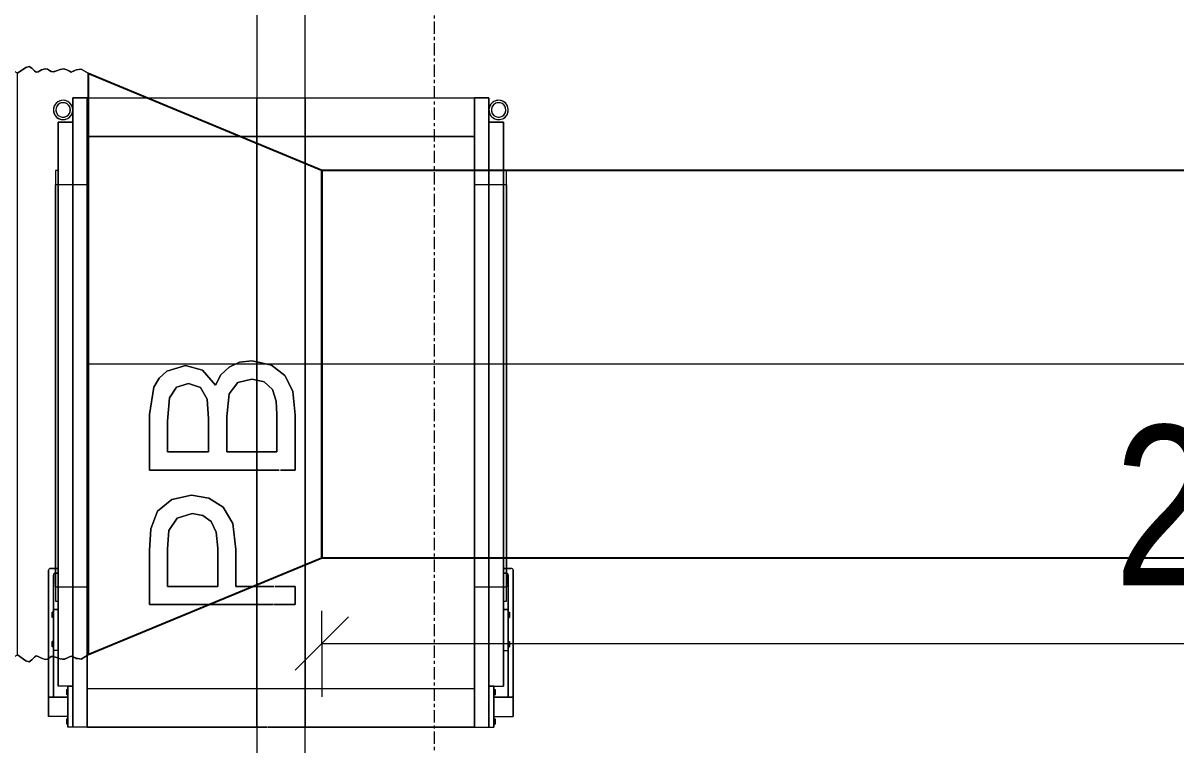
# Model space of a CAD drawing. Header units: millimetres. Extents: x -21807 to 17683, y 43568 to 60640.
# Drawn here: x 2776 to 3968, y 54723 to 55469 of the extents above; entities that cross this region are included whole.
import ezdxf

# ---------------------------------------------------------------- set-up
doc = ezdxf.new("R2010")
doc.units = ezdxf.units.MM
doc.linetypes.add('Grid Line', pattern=[22.225, 12.7, -3.175, 3.175, -3.175])
for name, color, linetype, lineweight in [('A-ANNO-DIMS', 7, 'Continuous', 9), ('A-ANNO-DIMS-110', 7, 'Continuous', 9), ('A-WALL', 7, 'Continuous', 9), ('M-EQPM', 7, 'Continuous', 5), ('M-HVAC-DUCT', 7, 'Continuous', 25), ('M-HVAC-DUCT-CNTR', 7, 'Continuous', 5), ('S-GRID', 7, 'Continuous', 9)]:
    doc.layers.add(name, color=color, linetype=linetype, lineweight=lineweight)
doc.layers.add('A-GLAZ', color=7, linetype='Continuous', lineweight=9, true_color=0x00007f)
doc.styles.add('Arial_2', font='arial.ttf', dxfattribs={"width": 0.8, "height": 165})
doc.dimstyles.new('AK_DIM_2_0_Arial_đỏ', dxfattribs={"dimscale": 304.8, "dimtxt": 168.342801, "dimasz": 0.180446, "dimexe": 0.180446, "dimexo": 0.180446, "dimgap": 0.036089, "dimtad": 1, "dimdec": 0, "dimzin": 0, "dimdsep": 46, "dimtxsty": 'Arial_2', "dimblk1": 'OBLIQUE', "dimblk2": 'OBLIQUE', "dimsah": 1, "dimcen": 0.09, "dimadec": 0, "dimazin": 0, "dimtfac": 1, "dimtdec": 4, "dimtix": 1, "dimtmove": 0, "dimatfit": 3, "dimfxl": 1, "dimtvp": 1, "dimtolj": 1, "dimtzin": 0, "dimarcsym": 2})

# ---------------------------------------------------------------- blocks, each defined once
blk = doc.blocks.new('Passbox - KT 500x500x400-1231699-MẶT BẰNG HỆ THỐNG GIÓ THẢI')
at = {"layer": 'A-GLAZ', "color": 254, "lineweight": 13, "true_color": 0xcccce5}
for p, q in [((-294.1, 240), (-314.1, 240)), ((-314.1, 220), (-314.1, 240)), ((-294.1, 240), (-294.1, 235)), ((-294.1, 240), (-163, 240)), ((-245.8, 235), (-294.1, 235)), ((-294.1, 235), (-294.1, 220)), ((-245.8, 230), (-282.6, 230)), ((-282.6, 220), (-282.6, 230)), ((-245.8, 235), (-203.4, 235)), ((-245.8, 230), (-245.8, 235)), ((-203.4, 230), (-245.8, 230)), ((-240.7, 236.3), (-242.1, 236.3)), ((-242.1, 236.3), (-240.7, 236.3)), ((-242.1, 235), (-242.1, 236.3)), ((-240.7, 235), (-242.1, 235)), ((-242.1, 235), (-240.7, 235)), ((-237.9, 236.3), (-240.7, 236.3)), ((-240.7, 236.3), (-237.9, 236.3)), ((-240.7, 235), (-240.7, 236.3)), ((-240.7, 235), (-240.7, 236.3)), ((-237.9, 235), (-240.7, 235)), ((-240.7, 235), (-237.9, 235)), ((-237.9, 236.3), (-236.5, 236.3)), ((-236.5, 236.3), (-237.9, 236.3)), ((-237.9, 236.3), (-237.9, 235)), ((-237.9, 235), (-237.9, 236.3)), ((-237.9, 235), (-236.5, 235)), ((-236.5, 235), (-237.9, 235)), ((-236.5, 235), (-236.5, 236.3)), ((-210.3, 236.3), (-211.8, 236.3)), ((-211.8, 236.3), (-210.3, 236.3)), ((-211.8, 235), (-211.8, 236.3)), ((-210.3, 235), (-211.8, 235)), ((-211.8, 235), (-210.3, 235)), ((-210.3, 236.3), (-207.5, 236.3)), ((-207.5, 236.3), (-210.3, 236.3)), ((-210.3, 236.3), (-210.3, 235)), ((-210.3, 235), (-210.3, 236.3)), ((-210.3, 235), (-207.5, 235)), ((-207.5, 235), (-210.3, 235)), ((-207.5, 236.3), (-206.1, 236.3)), ((-206.1, 236.3), (-207.5, 236.3)), ((-207.5, 235), (-207.5, 236.3)), ((-207.5, 235), (-207.5, 236.3)), ((-207.5, 235), (-206.1, 235)), ((-206.1, 235), (-207.5, 235)), ((-206.1, 235), (-206.1, 236.3)), ((-168, 235), (-203.4, 235)), ((-203.4, 235), (-203.4, 230)), ((-193, 230), (-203.4, 230)), ((-195, 230), (-135, 230)), ((-195, 230), (-193, 230)), ((-180.3, 233), (-193, 233)), ((-178.5, 233), (-180, 233)), ((-180, 233), (-178.5, 233)), ((-180, 232.2), (-180, 200)), ((-135, 233), (-177.7, 233)), ((-177.7, 233), (-135, 233)), ((-161, 238), (-161, 233)), ((-135, 233), (190, 233)), ((190, 233), (-135, 233)), ((190, 230), (-135, 230)), ((232.7, 233), (190, 233)), ((190, 233), (232.7, 233)), ((190, 230), (250, 230)), ((235, 233), (233.5, 233)), ((233.5, 233), (235, 233)), ((235, 230.8), (235, 233)), ((235, 200), (235, 230)), ((248, 233), (235.3, 233)), ((248, 230), (250, 230)), ((300, 230), (248, 230)), ((300, 230), (300, 215)), ((-314.1, 220), (-325, 220)), ((-325, 215), (-325, 220)), ((-282.6, 215), (-325, 215)), ((-325, 200), (-325, 215)), ((-320.7, 220), (-322.1, 220)), ((-322.1, 220), (-320.7, 220)), ((-320.7, 220), (-322.1, 220)), ((-322.1, 220), (-320.7, 220)), ((-317.9, 220), (-320.7, 220)), ((-320.7, 220), (-317.9, 220)), ((-317.9, 220), (-320.7, 220)), ((-320.7, 220), (-317.9, 220)), ((-317.9, 220), (-316.5, 220)), ((-316.5, 220), (-317.9, 220)), ((-317.9, 220), (-316.5, 220)), ((-316.5, 220), (-317.9, 220)), ((-294.1, 220), (-314.1, 220)), ((-282.6, 220), (-294.1, 220)), ((-290.3, 220), (-291.8, 220)), ((-291.8, 220), (-290.3, 220)), ((-290.3, 220), (-291.8, 220)), ((-291.8, 220), (-290.3, 220)), ((-290.3, 220), (-287.5, 220)), ((-287.5, 220), (-290.3, 220)), ((-290.3, 220), (-287.5, 220)), ((-287.5, 220), (-290.3, 220)), ((-287.5, 220), (-286.1, 220)), ((-286.1, 220), (-287.5, 220)), ((-287.5, 220), (-286.1, 220)), ((-286.1, 220), (-287.5, 220)), ((-282.6, 215), (-282.6, 220)), ((300, 215), (-282.6, 215)), ((325, 215), (300, 215)), ((325, 215), (325, 200)), ((-325, 200), (-325, 25)), ((-285, 200), (-285, 25)), ((-285, 200), (-285, 25)), ((285, 200), (285, 25)), ((285, 25), (285, 200)), ((325, 200), (325, 25)), ((-198.5, 25), (-198.5, 135.8)), ((-198.5, 135.8), (-142.7, 135.8)), ((-142.7, 135.8), (-120.2, 134.4)), ((-120.2, 134.4), (-101.9, 127.4)), ((-59.6, 25), (-59.6, 135.8)), ((-59.6, 135.8), (-2.1, 135.8)), ((-2.1, 135.8), (26, 131.4)), ((26, 131.4), (35.5, 125.8)), ((-101.9, 127.4), (-90, 112.8)), ((35.5, 125.8), (42.7, 117.8)), ((-140.8, 117), (-179.7, 117)), ((-179.7, 117), (-179.7, 65.2)), ((-121.9, 115.7), (-140.8, 117)), ((-109.2, 107.2), (-121.9, 115.7)), ((-90, 112.8), (-85.5, 92.3)), ((-9, 117), (-40.8, 117)), ((-40.8, 117), (-40.8, 74.6)), ((15.2, 115), (-9, 117)), ((26, 107.8), (15.2, 115)), ((29.8, 95.5), (26, 107.8)), ((42.7, 117.8), (48.7, 98.5)), ((-104.4, 91.6), (-109.2, 107.2)), ((25.8, 83.2), (29.8, 95.5)), ((48.7, 98.5), (43.6, 80.9)), ((-106.4, 80.5), (-104.4, 91.6)), ((-85.5, 92.3), (-88.6, 74.5)), ((-123.6, 66.9), (-112.6, 72.1)), ((-112.6, 72.1), (-106.4, 80.5)), ((-88.6, 74.5), (-97.7, 59.7)), ((-40.8, 74.6), (-6.4, 74.6)), ((-6.4, 74.6), (13.7, 76.3)), ((13.7, 76.3), (25.8, 83.2)), ((43.6, 80.9), (28.3, 67.6)), ((-179.7, 65.2), (-140.3, 65.2)), ((-140.3, 65.2), (-123.6, 66.9)), ((-97.7, 59.7), (-114.7, 49.7)), ((28.3, 67.6), (39, 62)), ((39, 62), (46.9, 53.5)), ((-114.7, 49.7), (-141.4, 46.4)), ((-4, 55.8), (-40.8, 55.8)), ((-40.8, 55.8), (-40.8, 25)), ((19.3, 53.3), (-4, 55.8)), ((30.9, 44.5), (19.3, 53.3)), ((46.9, 53.5), (51.8, 42.7)), ((-141.4, 46.4), (-179.7, 46.4)), ((-179.7, 46.4), (-179.7, 25)), ((34.5, 29.9), (30.9, 44.5)), ((51.8, 42.7), (53.4, 30.1)), ((-325, 13.7), (-325, 25)), ((-198.5, 25), (-198.5, 8)), ((-179.7, 7.1), (-179.7, 25)), ((-59.6, 25), (-59.6, 1.6)), ((-40.8, 4), (-40.8, 25)), ((33.4, 25), (31.5, 17.2)), ((33.4, 25), (34.5, 29.9)), ((48.9, 9.8), (52.3, 25)), ((53.4, 30.1), (52.3, 25)), ((325, 25), (325, -25)), ((-325, -25), (-325, 13.2)), ((31.5, 17.2), (23.6, 8.8)), ((-198.5, 7.2), (-198.5, -14.8)), ((-179.7, -14.8), (-179.7, 6.3)), ((-59.6, 0.5), (-59.6, -14.8)), ((-2.2, 4), (-40.8, 4)), ((11.8, 4.7), (-2.2, 4)), ((23.6, 8.8), (11.8, 4.7)), ((38.3, -4.2), (48.9, 9.8)), ((21.6, -12.2), (38, -4.6)), ((-198.5, -14.8), (-179.7, -14.8)), ((-59.6, -14.8), (-2.6, -14.8)), ((-2.6, -14.8), (21.6, -12.2)), ((-325, -25), (-325, -200)), ((-285, -25), (-285, -200)), ((-285, -25), (-285, -200)), ((285, -25), (285, -200)), ((285, -200), (285, -25)), ((325, -25), (325, -200)), ((-325, -200), (-325, -215)), ((-180, -200), (-180, -230)), ((235, -232.2), (235, -200)), ((325, -200), (325, -215)), ((-325, -215), (-282.6, -215)), ((-325, -215), (-325, -220)), ((-325, -220), (-314.1, -220)), ((-320.7, -220), (-322.1, -220)), ((-322.1, -220), (-320.7, -220)), ((-320.7, -220), (-322.1, -220)), ((-322.1, -220), (-320.7, -220)), ((-317.9, -220), (-320.7, -220)), ((-320.7, -220), (-317.9, -220)), ((-317.9, -220), (-320.7, -220)), ((-320.7, -220), (-317.9, -220)), ((-317.9, -220), (-316.5, -220)), ((-316.5, -220), (-317.9, -220)), ((-317.9, -220), (-316.5, -220)), ((-316.5, -220), (-317.9, -220)), ((-314.1, -220), (-294.1, -220)), ((-314.1, -220), (-314.1, -240)), ((-294.1, -220), (-294.1, -235)), ((-294.1, -220), (-282.6, -220)), ((-290.3, -220), (-291.8, -220)), ((-291.8, -220), (-290.3, -220)), ((-290.3, -220), (-291.8, -220)), ((-291.8, -220), (-290.3, -220)), ((-290.3, -220), (-287.5, -220)), ((-287.5, -220), (-290.3, -220)), ((-290.3, -220), (-287.5, -220)), ((-287.5, -220), (-290.3, -220)), ((-287.5, -220), (-286.1, -220)), ((-286.1, -220), (-287.5, -220)), ((-287.5, -220), (-286.1, -220)), ((-286.1, -220), (-287.5, -220)), ((-282.6, -220), (-282.6, -215)), ((-282.6, -215), (300, -215)), ((-282.6, -220), (-282.6, -230)), ((300, -215), (300, -230)), ((300, -215), (325, -215)), ((-294.1, -235), (-245.8, -235)), ((-294.1, -235), (-294.1, -240)), ((-282.6, -230), (-245.8, -230)), ((-245.8, -230), (-203.4, -230)), ((-245.8, -230), (-245.8, -235)), ((-203.4, -235), (-245.8, -235)), ((-240.7, -235), (-242.1, -235)), ((-242.1, -235), (-240.7, -235)), ((-242.1, -235), (-242.1, -236.3)), ((-240.7, -236.3), (-242.1, -236.3)), ((-242.1, -236.3), (-240.7, -236.3)), ((-237.9, -235), (-240.7, -235)), ((-240.7, -235), (-237.9, -235)), ((-240.7, -235), (-240.7, -236.3)), ((-240.7, -235), (-240.7, -236.3)), ((-237.9, -236.3), (-240.7, -236.3)), ((-240.7, -236.3), (-237.9, -236.3)), ((-237.9, -235), (-236.5, -235)), ((-236.5, -235), (-237.9, -235)), ((-237.9, -236.3), (-237.9, -235)), ((-237.9, -235), (-237.9, -236.3)), ((-237.9, -236.3), (-236.5, -236.3)), ((-236.5, -236.3), (-237.9, -236.3)), ((-236.5, -235), (-236.5, -236.3)), ((-210.3, -235), (-211.8, -235)), ((-211.8, -235), (-210.3, -235)), ((-211.8, -235), (-211.8, -236.3)), ((-210.3, -236.3), (-211.8, -236.3)), ((-211.8, -236.3), (-210.3, -236.3)), ((-210.3, -235), (-207.5, -235)), ((-207.5, -235), (-210.3, -235)), ((-210.3, -236.3), (-210.3, -235)), ((-210.3, -235), (-210.3, -236.3)), ((-210.3, -236.3), (-207.5, -236.3)), ((-207.5, -236.3), (-210.3, -236.3)), ((-207.5, -235), (-206.1, -235)), ((-206.1, -235), (-207.5, -235)), ((-207.5, -235), (-207.5, -236.3)), ((-207.5, -235), (-207.5, -236.3)), ((-207.5, -236.3), (-206.1, -236.3)), ((-206.1, -236.3), (-207.5, -236.3)), ((-206.1, -235), (-206.1, -236.3)), ((-203.4, -230), (-203.4, -235)), ((-203.4, -230), (-193, -230)), ((-203.4, -235), (-168, -235)), ((-193, -230), (-195, -230)), ((-135, -230), (-195, -230)), ((-193, -233), (-180.3, -233)), ((-180, -230.8), (-180, -233)), ((-180, -233), (-178.5, -233)), ((-178.5, -233), (-180, -233)), ((-177.7, -233), (-135, -233)), ((-135, -233), (-177.7, -233)), ((-161, -233), (-161, -238)), ((-135, -230), (190, -230)), ((190, -233), (-135, -233)), ((-135, -233), (190, -233)), ((250, -230), (190, -230)), ((190, -233), (232.7, -233)), ((232.7, -233), (190, -233)), ((233.5, -233), (235, -233)), ((235, -233), (233.5, -233)), ((235.3, -233), (248, -233)), ((250, -230), (248, -230)), ((248, -230), (300, -230)), ((-314.1, -240), (-294.1, -240)), ((-163, -240), (-294.1, -240))]:
    blk.add_line(p, q, dxfattribs=at)
at = {"layer": 'A-GLAZ', "color": 9, "lineweight": 13, "true_color": 0xaaaad4}
for p, q in [((-314.1, 240), (-294.1, 240)), ((-314.1, 220), (-314.1, 240)), ((-163, 240), (-294.1, 240)), ((-294.1, 220), (-294.1, 240)), ((-294.1, 235), (-245.8, 235)), ((-282.6, 230), (300, 230)), ((-282.6, 215), (-282.6, 230)), ((-245.8, 235), (-203.4, 235)), ((-245.8, 230), (-245.8, 235)), ((-240.7, 236.3), (-242.1, 236.3)), ((-242.1, 236.3), (-240.7, 236.3)), ((-242.1, 235), (-242.1, 236.3)), ((-237.9, 236.3), (-240.7, 236.3)), ((-240.7, 236.3), (-237.9, 236.3)), ((-240.7, 235), (-240.7, 236.3)), ((-240.7, 235), (-240.7, 236.3)), ((-237.9, 236.3), (-236.5, 236.3)), ((-236.5, 236.3), (-237.9, 236.3)), ((-237.9, 236.3), (-237.9, 235)), ((-237.9, 235), (-237.9, 236.3)), ((-236.5, 235), (-236.5, 236.3)), ((-210.3, 236.3), (-211.8, 236.3)), ((-211.8, 236.3), (-210.3, 236.3)), ((-211.8, 235), (-211.8, 236.3)), ((-210.3, 236.3), (-207.5, 236.3)), ((-207.5, 236.3), (-210.3, 236.3)), ((-210.3, 236.3), (-210.3, 235)), ((-210.3, 235), (-210.3, 236.3)), ((-207.5, 236.3), (-206.1, 236.3)), ((-206.1, 236.3), (-207.5, 236.3)), ((-207.5, 235), (-207.5, 236.3)), ((-207.5, 235), (-207.5, 236.3)), ((-206.1, 235), (-206.1, 236.3)), ((-203.4, 235), (-168, 235)), ((-203.4, 230), (-203.4, 235)), ((-195, 233), (-195, 230)), ((-193, 233), (-195, 233)), ((-135, 233), (-195, 233)), ((-161, 233), (-161, 238)), ((-135, 233), (190, 233)), ((250, 233), (190, 233)), ((250, 233), (248, 233)), ((250, 230), (250, 233)), ((300, 215), (300, 230)), ((-325, 220), (-282.6, 220)), ((-325, 215), (-325, 220)), ((-325, 215), (325, 215)), ((-325, 200), (-325, 215)), ((-320.7, 221.3), (-322.1, 221.3)), ((-322.1, 221.3), (-320.7, 221.3)), ((-320.7, 221.3), (-322.1, 221.3)), ((-322.1, 221.3), (-320.7, 221.3)), ((-322.1, 220), (-322.1, 221.3)), ((-322.1, 220), (-322.1, 221.3)), ((-317.9, 221.3), (-320.7, 221.3)), ((-320.7, 221.3), (-317.9, 221.3)), ((-317.9, 221.3), (-320.7, 221.3)), ((-320.7, 221.3), (-317.9, 221.3)), ((-320.7, 220), (-320.7, 221.3)), ((-320.7, 220), (-320.7, 221.3)), ((-320.7, 220), (-320.7, 221.3)), ((-320.7, 220), (-320.7, 221.3)), ((-317.9, 221.3), (-316.5, 221.3)), ((-316.5, 221.3), (-317.9, 221.3)), ((-317.9, 221.3), (-316.5, 221.3)), ((-316.5, 221.3), (-317.9, 221.3)), ((-317.9, 221.3), (-317.9, 220)), ((-317.9, 220), (-317.9, 221.3)), ((-317.9, 221.3), (-317.9, 220)), ((-317.9, 220), (-317.9, 221.3)), ((-316.5, 220), (-316.5, 221.3)), ((-316.5, 220), (-316.5, 221.3)), ((-290.3, 221.3), (-291.8, 221.3)), ((-291.8, 221.3), (-290.3, 221.3)), ((-290.3, 221.3), (-291.8, 221.3)), ((-291.8, 221.3), (-290.3, 221.3)), ((-291.8, 220), (-291.8, 221.3)), ((-291.8, 220), (-291.8, 221.3)), ((-290.3, 221.3), (-287.5, 221.3)), ((-287.5, 221.3), (-290.3, 221.3)), ((-290.3, 221.3), (-287.5, 221.3)), ((-287.5, 221.3), (-290.3, 221.3)), ((-290.3, 221.3), (-290.3, 220)), ((-290.3, 220), (-290.3, 221.3)), ((-290.3, 221.3), (-290.3, 220)), ((-290.3, 220), (-290.3, 221.3)), ((-287.5, 221.3), (-286.1, 221.3)), ((-286.1, 221.3), (-287.5, 221.3)), ((-287.5, 221.3), (-286.1, 221.3)), ((-286.1, 221.3), (-287.5, 221.3)), ((-287.5, 220), (-287.5, 221.3)), ((-287.5, 220), (-287.5, 221.3)), ((-287.5, 220), (-287.5, 221.3)), ((-287.5, 220), (-287.5, 221.3)), ((-286.1, 220), (-286.1, 221.3)), ((-286.1, 220), (-286.1, 221.3)), ((325, 200), (325, 215)), ((325, 200), (-325, 200)), ((-325, 25), (-325, 200)), ((-325, 200), (325, 200)), ((325, 200), (325, 25)), ((-142.7, 135.8), (-198.5, 135.8)), ((-198.5, 135.8), (-198.5, 25)), ((-120.2, 134.4), (-142.7, 135.8)), ((-101.9, 127.4), (-120.2, 134.4)), ((-2.1, 135.8), (-59.6, 135.8)), ((-59.6, 135.8), (-59.6, 25)), ((26, 131.4), (-2.1, 135.8)), ((35.5, 125.8), (26, 131.4)), ((-90, 112.8), (-101.9, 127.4)), ((42.7, 117.8), (35.5, 125.8)), ((-179.7, 65.2), (-179.7, 117)), ((-179.7, 117), (-140.8, 117)), ((-140.8, 117), (-121.9, 115.7)), ((-121.9, 115.7), (-109.2, 107.2)), ((-85.5, 92.3), (-90, 112.8)), ((-40.8, 74.6), (-40.8, 117)), ((-40.8, 117), (-9, 117)), ((-9, 117), (15.2, 115)), ((15.2, 115), (26, 107.8)), ((26, 107.8), (29.8, 95.5)), ((48.7, 98.5), (42.7, 117.8)), ((-109.2, 107.2), (-104.4, 91.6)), ((29.8, 95.5), (25.8, 83.2)), ((43.6, 80.9), (48.7, 98.5)), ((-104.4, 91.6), (-106.4, 80.5)), ((-88.6, 74.5), (-85.5, 92.3)), ((-112.6, 72.1), (-123.6, 66.9)), ((-106.4, 80.5), (-112.6, 72.1)), ((-97.7, 59.7), (-88.6, 74.5)), ((-6.4, 74.6), (-40.8, 74.6)), ((13.7, 76.3), (-6.4, 74.6)), ((25.8, 83.2), (13.7, 76.3)), ((28.3, 67.6), (43.6, 80.9)), ((-140.3, 65.2), (-179.7, 65.2)), ((-123.6, 66.9), (-140.3, 65.2)), ((-114.7, 49.7), (-97.7, 59.7)), ((39, 62), (28.3, 67.6)), ((46.9, 53.5), (39, 62)), ((-141.4, 46.4), (-114.7, 49.7)), ((-40.8, 25), (-40.8, 55.8)), ((-40.8, 55.8), (-4, 55.8)), ((-4, 55.8), (19.3, 53.3)), ((19.3, 53.3), (30.9, 44.5)), ((51.8, 42.7), (46.9, 53.5)), ((-179.7, 25), (-179.7, 46.4)), ((-179.7, 46.4), (-141.4, 46.4)), ((30.9, 44.5), (34.5, 29.9)), ((53.4, 30.1), (51.8, 42.7)), ((34.5, 29.9), (33.4, 25)), ((52.3, 25), (53.4, 30.1)), ((-325, -200), (-325, -25)), ((325, -25), (325, -200)), ((-325, -200), (325, -200)), ((-325, -200), (-325, -215)), ((325, -200), (-325, -200)), ((325, -215), (325, -200)), ((-325, -215), (-325, -220)), ((325, -215), (-325, -215)), ((-282.6, -220), (-325, -220)), ((-322.1, -220), (-322.1, -221.3)), ((-322.1, -220), (-322.1, -221.3)), ((-320.7, -221.3), (-322.1, -221.3)), ((-322.1, -221.3), (-320.7, -221.3)), ((-320.7, -221.3), (-322.1, -221.3)), ((-322.1, -221.3), (-320.7, -221.3)), ((-320.7, -220), (-320.7, -221.3)), ((-320.7, -220), (-320.7, -221.3)), ((-320.7, -220), (-320.7, -221.3)), ((-320.7, -220), (-320.7, -221.3)), ((-317.9, -221.3), (-320.7, -221.3)), ((-320.7, -221.3), (-317.9, -221.3)), ((-317.9, -221.3), (-320.7, -221.3)), ((-320.7, -221.3), (-317.9, -221.3)), ((-317.9, -221.3), (-317.9, -220)), ((-317.9, -220), (-317.9, -221.3)), ((-317.9, -221.3), (-317.9, -220)), ((-317.9, -220), (-317.9, -221.3)), ((-317.9, -221.3), (-316.5, -221.3)), ((-316.5, -221.3), (-317.9, -221.3)), ((-317.9, -221.3), (-316.5, -221.3)), ((-316.5, -221.3), (-317.9, -221.3)), ((-316.5, -220), (-316.5, -221.3)), ((-316.5, -220), (-316.5, -221.3)), ((-314.1, -220), (-314.1, -240)), ((-294.1, -240), (-294.1, -220)), ((-291.8, -220), (-291.8, -221.3)), ((-291.8, -220), (-291.8, -221.3)), ((-290.3, -221.3), (-291.8, -221.3)), ((-291.8, -221.3), (-290.3, -221.3)), ((-290.3, -221.3), (-291.8, -221.3)), ((-291.8, -221.3), (-290.3, -221.3)), ((-290.3, -221.3), (-290.3, -220)), ((-290.3, -220), (-290.3, -221.3)), ((-290.3, -221.3), (-290.3, -220)), ((-290.3, -220), (-290.3, -221.3)), ((-290.3, -221.3), (-287.5, -221.3)), ((-287.5, -221.3), (-290.3, -221.3)), ((-290.3, -221.3), (-287.5, -221.3)), ((-287.5, -221.3), (-290.3, -221.3)), ((-287.5, -220), (-287.5, -221.3)), ((-287.5, -220), (-287.5, -221.3)), ((-287.5, -220), (-287.5, -221.3)), ((-287.5, -220), (-287.5, -221.3)), ((-287.5, -221.3), (-286.1, -221.3)), ((-286.1, -221.3), (-287.5, -221.3)), ((-287.5, -221.3), (-286.1, -221.3)), ((-286.1, -221.3), (-287.5, -221.3)), ((-286.1, -220), (-286.1, -221.3)), ((-286.1, -220), (-286.1, -221.3)), ((-282.6, -215), (-282.6, -230)), ((300, -230), (300, -215)), ((-245.8, -235), (-294.1, -235)), ((300, -230), (-282.6, -230)), ((-245.8, -230), (-245.8, -235)), ((-203.4, -235), (-245.8, -235)), ((-242.1, -235), (-242.1, -236.3)), ((-240.7, -236.3), (-242.1, -236.3)), ((-242.1, -236.3), (-240.7, -236.3)), ((-240.7, -235), (-240.7, -236.3)), ((-240.7, -235), (-240.7, -236.3)), ((-237.9, -236.3), (-240.7, -236.3)), ((-240.7, -236.3), (-237.9, -236.3)), ((-237.9, -236.3), (-237.9, -235)), ((-237.9, -235), (-237.9, -236.3)), ((-237.9, -236.3), (-236.5, -236.3)), ((-236.5, -236.3), (-237.9, -236.3)), ((-236.5, -235), (-236.5, -236.3)), ((-211.8, -235), (-211.8, -236.3)), ((-210.3, -236.3), (-211.8, -236.3)), ((-211.8, -236.3), (-210.3, -236.3)), ((-210.3, -236.3), (-210.3, -235)), ((-210.3, -235), (-210.3, -236.3)), ((-210.3, -236.3), (-207.5, -236.3)), ((-207.5, -236.3), (-210.3, -236.3)), ((-207.5, -235), (-207.5, -236.3)), ((-207.5, -235), (-207.5, -236.3)), ((-207.5, -236.3), (-206.1, -236.3)), ((-206.1, -236.3), (-207.5, -236.3)), ((-206.1, -235), (-206.1, -236.3)), ((-203.4, -235), (-203.4, -230)), ((-168, -235), (-203.4, -235)), ((-195, -230), (-195, -233)), ((-195, -233), (-135, -233)), ((-195, -233), (-193, -233)), ((-161, -238), (-161, -233)), ((190, -233), (-135, -233)), ((190, -233), (250, -233)), ((248, -233), (250, -233)), ((250, -233), (250, -230)), ((-294.1, -240), (-314.1, -240)), ((-294.1, -240), (-163, -240))]:
    blk.add_line(p, q, dxfattribs=at)
at = {"layer": 'A-GLAZ', "color": 254, "lineweight": 13, "true_color": 0xe0e0ef}
for p, q in [((-294.1, 235), (-294.1, 240)), ((-294.1, 240), (-294.1, 235)), ((-203.4, 235), (-245.8, 235)), ((-203.4, 235), (-245.8, 235)), ((-245.8, 230), (-203.4, 230)), ((-203.4, 230), (-245.8, 230)), ((-240.7, 235), (-242.1, 235)), ((-242.1, 235), (-240.7, 235)), ((-237.9, 235), (-240.7, 235)), ((-240.7, 235), (-237.9, 235)), ((-237.9, 235), (-236.5, 235)), ((-236.5, 235), (-237.9, 235)), ((-210.3, 235), (-211.8, 235)), ((-211.8, 235), (-210.3, 235)), ((-210.3, 235), (-207.5, 235)), ((-207.5, 235), (-210.3, 235)), ((-207.5, 235), (-206.1, 235)), ((-206.1, 235), (-207.5, 235)), ((-193, 230), (-180.3, 230)), ((-180, 230), (-193, 230)), ((-178.6, 233), (-180.3, 233)), ((-178.5, 233), (-180, 233)), ((-180, 233), (-178.5, 233)), ((-178.5, 230), (-180, 230)), ((-180, 230), (-178.5, 230)), ((-165.5, 233), (-177.7, 233)), ((-177.7, 233), (-165.5, 233)), ((-135, 230), (-177.7, 230)), ((-177.7, 230), (-135, 230)), ((-166, 232.8), (-166, 230)), ((-135, 233), (-161.2, 233)), ((-161.2, 233), (-135, 233)), ((-161, 230.8), (-161, 233)), ((190, 233), (-135, 233)), ((-135, 233), (190, 233)), ((-135, 230), (190, 230)), ((190, 230), (-135, 230)), ((232.7, 233), (190, 233)), ((190, 233), (232.7, 233)), ((232.7, 230), (190, 230)), ((190, 230), (232.7, 230)), ((235, 233), (233.5, 233)), ((233.5, 233), (235, 233)), ((235, 230), (233.5, 230)), ((233.5, 230), (235, 230)), ((235.3, 233), (233.6, 233)), ((248, 230), (235, 230)), ((235.3, 230), (248, 230)), ((-325, 215), (-282.6, 215)), ((-180, 215), (-325, 215)), ((-314.1, 220), (-294.1, 220)), ((-294.1, 220), (-314.1, 220)), ((-282.6, 220), (-282.6, 215)), ((-282.6, 215), (-282.6, 220)), ((-282.6, 215), (-180, 215)), ((-135, 215), (-180, 215)), ((-180, 215), (-135, 215)), ((-135, 215), (190, 215)), ((190, 215), (-135, 215)), ((235, 215), (190, 215)), ((190, 215), (235, 215)), ((235, 215), (300, 215)), ((300, 215), (235, 215)), ((-325, 200), (-285, 200)), ((-325, 200), (-285, 200)), ((285, 200), (-285, 200)), ((-180, 200), (-285, 200)), ((-180, 200), (-135, 200)), ((-135, 200), (-180, 200)), ((190, 200), (-135, 200)), ((-135, 200), (190, 200)), ((190, 200), (235, 200)), ((235, 200), (190, 200)), ((285, 200), (235, 200)), ((285, 200), (325, 200)), ((285, 200), (325, 200)), ((26, 131.4), (26, 131.4)), ((-325, 25), (-325, 13.7)), ((-285, 25), (-285, 11.9)), ((-285, 25), (-285, 11.9)), ((-198.5, 8), (-198.5, 25)), ((-179.7, 25), (-179.7, 7.1)), ((-59.6, 1.6), (-59.6, 25)), ((-40.8, 25), (-40.8, 4)), ((31.5, 17.2), (33.4, 25)), ((52.3, 25), (48.9, 9.8)), ((285, 25), (285, -25)), ((285, -25), (285, 25)), ((325, 25), (325, -25)), ((-325, 13.2), (-325, -25)), ((23.6, 8.8), (31.5, 17.2)), ((-285, 11.3), (-285, -25)), ((-285, 11.3), (-285, -25)), ((-198.5, -14.8), (-198.5, 7.2)), ((-179.7, 6.3), (-179.7, -14.8)), ((-59.6, -14.8), (-59.6, 0.5)), ((-40.8, 4), (-2.2, 4)), ((-2.2, 4), (11.8, 4.7)), ((11.8, 4.7), (23.6, 8.8)), ((48.9, 9.8), (38.3, -4.2)), ((38, -4.6), (21.6, -12.2)), ((-179.7, -14.8), (-198.5, -14.8)), ((-2.6, -14.8), (-59.6, -14.8)), ((21.6, -12.2), (-2.6, -14.8)), ((-285, -200), (-325, -200)), ((-325, -200), (-285, -200)), ((-285, -200), (285, -200)), ((-180, -200), (-285, -200)), ((-135, -200), (-180, -200)), ((-180, -200), (-135, -200)), ((-135, -200), (190, -200)), ((190, -200), (-135, -200)), ((235, -200), (190, -200)), ((190, -200), (235, -200)), ((285, -200), (235, -200)), ((325, -200), (285, -200)), ((285, -200), (325, -200)), ((-282.6, -215), (-325, -215)), ((-325, -215), (-180, -215)), ((-294.1, -220), (-314.1, -220)), ((-314.1, -220), (-294.1, -220)), ((-282.6, -215), (-282.6, -220)), ((-180, -215), (-282.6, -215)), ((-282.6, -215), (-282.6, -220)), ((-180, -215), (-135, -215)), ((-135, -215), (-180, -215)), ((190, -215), (-135, -215)), ((-135, -215), (190, -215)), ((190, -215), (235, -215)), ((235, -215), (190, -215)), ((300, -215), (235, -215)), ((235, -215), (300, -215)), ((-294.1, -240), (-294.1, -235)), ((-294.1, -235), (-294.1, -240)), ((-203.4, -230), (-245.8, -230)), ((-245.8, -230), (-203.4, -230)), ((-245.8, -235), (-203.4, -235)), ((-245.8, -235), (-203.4, -235)), ((-240.7, -235), (-242.1, -235)), ((-242.1, -235), (-240.7, -235)), ((-237.9, -235), (-240.7, -235)), ((-240.7, -235), (-237.9, -235)), ((-237.9, -235), (-236.5, -235)), ((-236.5, -235), (-237.9, -235)), ((-210.3, -235), (-211.8, -235)), ((-211.8, -235), (-210.3, -235)), ((-210.3, -235), (-207.5, -235)), ((-207.5, -235), (-210.3, -235)), ((-207.5, -235), (-206.1, -235)), ((-206.1, -235), (-207.5, -235)), ((-180.3, -230), (-193, -230)), ((-193, -230), (-180, -230)), ((-180.3, -233), (-178.6, -233)), ((-180, -230), (-178.5, -230)), ((-178.5, -230), (-180, -230)), ((-180, -233), (-178.5, -233)), ((-178.5, -233), (-180, -233)), ((-177.7, -230), (-135, -230)), ((-135, -230), (-177.7, -230)), ((-177.7, -233), (-165.5, -233)), ((-165.5, -233), (-177.7, -233)), ((-166, -230.2), (-166, -233)), ((-161.2, -233), (-135, -233)), ((-135, -233), (-161.2, -233)), ((-161, -232.2), (-161, -230)), ((190, -230), (-135, -230)), ((-135, -230), (190, -230)), ((-135, -233), (190, -233)), ((190, -233), (-135, -233)), ((190, -230), (232.7, -230)), ((232.7, -230), (190, -230)), ((190, -233), (232.7, -233)), ((232.7, -233), (190, -233)), ((233.5, -230), (235, -230)), ((235, -230), (233.5, -230)), ((233.5, -233), (235, -233)), ((235, -233), (233.5, -233)), ((233.6, -233), (235.3, -233)), ((235, -230), (248, -230)), ((248, -230), (235.3, -230))]:
    blk.add_line(p, q, dxfattribs=at)
at = {"layer": 'A-GLAZ', "color": 7, "lineweight": 13, "true_color": 0xf3f3f9}
for p, q in [((-180.3, 230), (-178.8, 230)), ((-178.6, 230), (-180, 230)), ((-161.2, 230), (-165.2, 230)), ((-165.2, 230), (-161.2, 230)), ((-161.2, 233), (-165, 233)), ((-161, 230), (-165, 230)), ((234.9, 230), (233.5, 230)), ((233.6, 230), (235.2, 230)), ((235, 200), (-180, 200)), ((26, 107.8), (26, 107.8)), ((235, -200), (-180, -200)), ((-178.6, -230), (-180.2, -230)), ((-179.9, -230), (-178.5, -230)), ((-165.2, -230), (-161.2, -230)), ((-161.2, -230), (-165.2, -230)), ((-165, -230), (-161, -230)), ((-165, -233), (-161.2, -233)), ((233.6, -230), (235, -230)), ((235.3, -230), (233.8, -230))]:
    blk.add_line(p, q, dxfattribs=at)
at = {"layer": 'A-GLAZ', "color": 7, "lineweight": 13, "true_color": 0xececf5}
for p, q in [((-178.7, 230), (-180, 230)), ((-180, 230), (-178.7, 230)), ((-174.5, 230), (-177.7, 230)), ((-177.7, 230), (-174.5, 230)), ((-165.4, 233), (-177.4, 233)), ((-167.6, 230), (-174, 230)), ((-174, 230), (-167.6, 230)), ((-166, 230), (-166, 232.8)), ((-161.2, 233), (-165.2, 233)), ((-165.2, 233), (-161.2, 233)), ((-165, 230), (-161, 230)), ((-135, 233), (-161.2, 233)), ((-158.4, 230), (-161.2, 230)), ((-161.2, 230), (-158.4, 230)), ((-161, 233), (-161, 230.8)), ((-147.7, 230), (-157.5, 230)), ((-157.5, 230), (-147.7, 230)), ((-136.1, 230), (-146.6, 230)), ((-146.6, 230), (-136.1, 230)), ((190, 233), (-135, 233)), ((190, 230), (-135, 230)), ((-135, 230), (190, 230)), ((205.5, 233), (190, 233)), ((200.6, 230), (190, 230)), ((190, 230), (200.6, 230)), ((211.6, 230), (201.6, 230)), ((201.6, 230), (211.6, 230)), ((220, 233), (205.5, 233)), ((220.2, 230), (212.5, 230)), ((212.5, 230), (220.2, 230)), ((232.4, 233), (220, 233)), ((228.4, 230), (221.8, 230)), ((221.8, 230), (228.4, 230)), ((232.7, 230), (229, 230)), ((229, 230), (232.7, 230)), ((235, 230), (233.5, 230)), ((233.5, 230), (235, 230)), ((-146.6, 215), (-178.5, 215)), ((-178.5, 215), (-174, 215)), ((-174, 215), (-166.8, 215)), ((-166.8, 215), (-157.5, 215)), ((-157.5, 215), (-146.6, 215)), ((-135, 215), (-146.6, 215)), ((-146.6, 215), (-135, 215)), ((190, 215), (-135, 215)), ((-135, 215), (190, 215)), ((233.5, 215), (190, 215)), ((190, 215), (212.5, 215)), ((212.5, 215), (233.5, 215)), ((-285, 200), (-180, 200)), ((-285, 200), (-180, 200)), ((-180, 200), (-135, 200)), ((-135, 200), (-180, 200)), ((-135, 200), (190, 200)), ((190, 200), (-135, 200)), ((190, 200), (235, 200)), ((235, 200), (190, 200)), ((235, 200), (285, 200)), ((235, 200), (285, 200)), ((-180, -200), (-285, -200)), ((-285, -200), (-180, -200)), ((-146.6, -200), (-180, -200)), ((-180, -200), (-166.8, -200)), ((-166.8, -200), (-157.5, -200)), ((-157.5, -200), (-135, -200)), ((-135, -200), (-146.6, -200)), ((190, -200), (-135, -200)), ((-135, -200), (190, -200)), ((201.6, -200), (190, -200)), ((190, -200), (235, -200)), ((235, -200), (201.6, -200)), ((285, -200), (235, -200)), ((235, -200), (285, -200)), ((-178.5, -215), (-146.6, -215)), ((-135, -215), (-178.5, -215)), ((-146.6, -215), (-135, -215)), ((-135, -215), (190, -215)), ((190, -215), (-135, -215)), ((190, -215), (201.6, -215)), ((221.8, -215), (190, -215)), ((201.6, -215), (233.5, -215)), ((233.5, -215), (221.8, -215)), ((-180, -230), (-178.5, -230)), ((-178.5, -230), (-180, -230)), ((-177.7, -230), (-174, -230)), ((-174, -230), (-177.7, -230)), ((-177.4, -233), (-165.4, -233)), ((-173.4, -230), (-166.8, -230)), ((-166.8, -230), (-173.4, -230)), ((-166, -233), (-166, -230.2)), ((-165.2, -233), (-161.2, -233)), ((-161.2, -233), (-165.2, -233)), ((-161, -230), (-165, -230)), ((-161.2, -230), (-157.5, -230)), ((-157.5, -230), (-161.2, -230)), ((-161.2, -233), (-135, -233)), ((-161, -230), (-161, -232.2)), ((-156.6, -230), (-146.6, -230)), ((-146.6, -230), (-156.6, -230)), ((-145.6, -230), (-135, -230)), ((-135, -230), (-145.6, -230)), ((-135, -230), (190, -230)), ((190, -230), (-135, -230)), ((-135, -233), (190, -233)), ((190, -233), (232.4, -233)), ((191.1, -230), (201.6, -230)), ((201.6, -230), (191.1, -230)), ((202.7, -230), (212.5, -230)), ((212.5, -230), (202.7, -230)), ((213.4, -230), (221.8, -230)), ((221.8, -230), (213.4, -230)), ((222.6, -230), (229, -230)), ((229, -230), (222.6, -230)), ((229.5, -230), (232.7, -230)), ((232.7, -230), (229.5, -230)), ((233.7, -230), (235, -230)), ((235, -230), (233.7, -230))]:
    blk.add_line(p, q, dxfattribs=at)
at = {"layer": 'A-GLAZ', "color": 7, "lineweight": 13, "true_color": 0xf7f7fb}
for p, q in [((-177.4, 230), (-174.6, 230)), ((-174.4, 230), (-177.4, 230)), ((-174.2, 230), (-167.7, 230)), ((-167.5, 230), (-174, 230)), ((-161.2, 230), (-158.5, 230)), ((-158.3, 230), (-161, 230)), ((-157.7, 230), (-147.7, 230)), ((-147.6, 230), (-157.5, 230)), ((-146.7, 230), (-136.1, 230)), ((-136.1, 230), (-146.6, 230)), ((-135, 230), (190, 230)), ((200.6, 230), (-135, 230)), ((190, 230), (200.7, 230)), ((211.5, 230), (201.6, 230)), ((201.7, 230), (205.5, 230)), ((205.5, 230), (211.7, 230)), ((220, 230), (212.5, 230)), ((212.7, 230), (220, 230)), ((228.3, 230), (221.8, 230)), ((222, 230), (228.6, 230)), ((232.4, 230), (229, 230)), ((229.2, 230), (232.4, 230)), ((-178.5, 215), (233.5, 215)), ((233.5, 215), (-178.5, 215)), ((-180, 200), (235, 200)), ((-180, 200), (235, 200)), ((235, -200), (-180, -200)), ((-180, -200), (235, -200)), ((233.5, -215), (-178.5, -215)), ((-178.5, -215), (233.5, -215)), ((-174.2, -230), (-177.4, -230)), ((-177.4, -230), (-174, -230)), ((-167, -230), (-173.6, -230)), ((-173.3, -230), (-166.8, -230)), ((-157.7, -230), (-161.2, -230)), ((-161, -230), (-157.5, -230)), ((-146.7, -230), (-156.7, -230)), ((-156.5, -230), (-146.6, -230)), ((-135, -230), (-145.7, -230)), ((-145.6, -230), (190, -230)), ((190, -230), (-135, -230)), ((201.7, -230), (191.1, -230)), ((191.1, -230), (201.6, -230)), ((202.6, -230), (212.5, -230)), ((212.7, -230), (202.7, -230)), ((213.3, -230), (221.8, -230)), ((222, -230), (213.5, -230)), ((222.5, -230), (229, -230)), ((229.2, -230), (222.7, -230)), ((229.4, -230), (232.4, -230)), ((232.4, -230), (229.6, -230))]:
    blk.add_line(p, q, dxfattribs=at)
at = {"layer": 'A-GLAZ', "color": 7, "lineweight": 13, "true_color": 0xfafafc}
for p, q in [((-165, 230), (-161.2, 230)), ((-161, 230), (-165, 230)), ((-161.2, -230), (-165, -230)), ((-165, -230), (-161, -230))]:
    blk.add_line(p, q, dxfattribs=at)
at = {"layer": 'A-GLAZ', "color": 9, "lineweight": 13, "true_color": 0xaaaad4}
for centre, radius, start, end in [((-163, 238), 2, 360, 90), ((-168, 233), 2, 0, 90), ((-168, 233), 2, 15, 90), ((312.5, 225), 10, 0, 180), ((312.5, 225), 10, 165, 180), ((312.5, 225), 10, 165, 180), ((312.5, 225), 10, 165, 180), ((312.5, 225), 10, 0, 150), ((312.5, 225), 10, 0, 150), ((312.5, 225), 10, 0, 150), ((312.5, 225), 7.5, 0, 180), ((312.5, 225), 10, 180, 360), ((312.5, 225), 10, 180, 225), ((312.5, 225), 10, 180, 225), ((312.5, 225), 10, 180, 225), ((312.5, 225), 7.5, 180, 360), ((312.5, 225), 10, 240, 330), ((312.5, 225), 10, 240, 330), ((312.5, 225), 10, 240, 330), ((312.5, 225), 10, 345, 360), ((312.5, 225), 10, 345, 360), ((312.5, 225), 10, 345, 360), ((312.5, -225), 10, 0, 180), ((312.5, -225), 10, 135, 180), ((312.5, -225), 10, 135, 180), ((312.5, -225), 10, 135, 180), ((312.5, -225), 10, 180, 195), ((312.5, -225), 10, 180, 195), ((312.5, -225), 10, 180, 195), ((312.5, -225), 10, 180, 360), ((312.5, -225), 10, 210, 0), ((312.5, -225), 10, 210, 360), ((312.5, -225), 10, 210, 0), ((312.5, -225), 7.5, 0, 180), ((312.5, -225), 7.5, 180, 360), ((312.5, -225), 10, 30, 120), ((312.5, -225), 10, 30, 120), ((312.5, -225), 10, 30, 120), ((312.5, -225), 10, 0, 15), ((312.5, -225), 10, 0, 15), ((312.5, -225), 10, 0, 15), ((-168, -233), 2, 270, 0), ((-168, -233), 2, 270, 345), ((-163, -238), 2, 270, 0)]:
    blk.add_arc(centre, radius, start, end, dxfattribs=at)
at = {"layer": 'A-GLAZ', "color": 254, "lineweight": 13, "true_color": 0xcccce5}
for centre, radius, start, end in [((-163, 238), 2, 0, 90), ((-168, 233), 2, 0, 15), ((312.5, 225), 10, 150, 165), ((312.5, 225), 10, 150, 165), ((312.5, 225), 7.5, 165, 180), ((312.5, 225), 7.5, 165, 180), ((312.5, 225), 7.5, 135, 147.8699), ((312.5, 225), 7.5, 135, 147.8699), ((312.5, 225), 7.5, 90, 120), ((312.5, 225), 7.5, 90, 120), ((312.5, 225), 7.5, 30, 75), ((312.5, 225), 7.5, 45, 75), ((312.5, 225), 7.5, 30, 45), ((312.5, 225), 7.5, 0, 15), ((312.5, 225), 7.5, 0, 15), ((312.5, 225), 7.5, 180, 225), ((312.5, 225), 7.5, 180, 225), ((312.5, 225), 10, 225, 240), ((312.5, 225), 10, 225, 240), ((312.5, 225), 7.5, 242.1301, 312.8699), ((312.5, 225), 7.5, 242.1301, 312.8699), ((312.5, 225), 7.5, 315, 330), ((312.5, 225), 7.5, 315, 330), ((312.5, 225), 7.5, 332.9166, 360), ((312.5, 225), 7.5, 332.9166, 360), ((312.5, 225), 10, 330, 345), ((312.5, 225), 10, 330, 345), ((312.5, -225), 7.5, 165, 180), ((312.5, -225), 7.5, 165, 180), ((312.5, -225), 7.5, 180, 195), ((312.5, -225), 7.5, 180, 195), ((312.5, -225), 10, 120, 135), ((312.5, -225), 10, 120, 135), ((312.5, -225), 7.5, 120, 150), ((312.5, -225), 7.5, 120, 150), ((312.5, -225), 7.5, 47.1301, 117.8699), ((312.5, -225), 7.5, 47.1301, 117.8699), ((312.5, -225), 7.5, 0, 15), ((312.5, -225), 7.5, 0, 15), ((312.5, -225), 7.5, 345, 360), ((312.5, -225), 7.5, 345, 0), ((312.5, -225), 10, 15, 30), ((312.5, -225), 10, 15, 30), ((-168, -233), 2, 345, 0), ((-163, -238), 2, 270, 0), ((312.5, -225), 10, 195, 210), ((312.5, -225), 10, 195, 210), ((312.5, -225), 7.5, 212.1301, 225), ((312.5, -225), 7.5, 212.1301, 225), ((312.5, -225), 7.5, 240, 270), ((312.5, -225), 7.5, 240, 270), ((312.5, -225), 7.5, 285, 330), ((312.5, -225), 7.5, 285, 300), ((312.5, -225), 7.5, 300, 330)]:
    blk.add_arc(centre, radius, start, end, dxfattribs=at)
at = {"layer": 'A-GLAZ', "color": 254, "lineweight": 13, "true_color": 0xe0e0ef}
for centre, radius, start, end in [((312.5, 225), 10, 150, 165), ((312.5, 225), 7.5, 165, 180), ((312.5, 225), 7.5, 135, 147.8699), ((312.5, 225), 7.5, 90, 120), ((312.5, 225), 7.5, 30, 75), ((312.5, 225), 7.5, 0, 15), ((312.5, 225), 7.5, 180, 225), ((312.5, 225), 10, 225, 240), ((312.5, 225), 7.5, 242.1301, 312.8699), ((312.5, 225), 7.5, 315, 330), ((312.5, 225), 7.5, 332.9166, 360), ((312.5, 225), 10, 330, 345), ((312.5, -225), 7.5, 165, 180), ((312.5, -225), 7.5, 180, 195), ((312.5, -225), 10, 120, 135), ((312.5, -225), 7.5, 120, 150), ((312.5, -225), 7.5, 47.1301, 117.8699), ((312.5, -225), 7.5, 0, 15), ((312.5, -225), 7.5, 345, 0), ((312.5, -225), 10, 15, 30), ((312.5, -225), 10, 195, 210), ((312.5, -225), 7.5, 212.1301, 225), ((312.5, -225), 7.5, 240, 270), ((312.5, -225), 7.5, 285, 330)]:
    blk.add_arc(centre, radius, start, end, dxfattribs=at)
blk = doc.blocks.new('AK-SGS-M3-A_rvt-1-MẶT BẰNG HỆ THỐNG GIÓ THẢI')
at = {"layer": 'A-WALL', "color": 253, "lineweight": 13, "true_color": 0xaaaaaa}
for p, q in [((3017.8, 58116.9), (3017.8, 54494.4)), ((3067.8, 54494.4), (3067.8, 55541.9))]:
    blk.add_line(p, q, dxfattribs=at)
at = {"layer": 'A-WALL', "color": 254, "lineweight": 13, "true_color": 0xcccccc}
for p, q in [((3017.8, 58116.9), (3017.8, 55391.9)), ((3067.8, 55391.9), (3067.8, 55541.9)), ((3017.8, 55391.9), (3017.8, 55119.2)), ((3017.8, 55391.9), (3067.8, 55391.9)), ((3067.8, 54741.9), (3067.8, 55391.9)), ((3017.8, 55100.3), (3017.8, 55026.1)), ((3017.8, 55007.3), (3017.8, 54887.2)), ((3017.8, 54868.4), (3017.8, 54741.9)), ((3017.8, 54741.9), (3017.8, 54494.4)), ((3017.8, 54741.9), (3029.1, 54741.9)), ((3029.6, 54741.9), (3067.8, 54741.9)), ((3067.8, 54494.4), (3067.8, 54741.9))]:
    blk.add_line(p, q, dxfattribs=at)
at = {"layer": 'A-WALL', "color": 7, "lineweight": 13, "true_color": 0xececec}
for p, q in [((3017.8, 55391.9), (3017.8, 55351.9)), ((3067.8, 55351.9), (3067.8, 55391.9)), ((3017.8, 55119.2), (3017.8, 55351.9)), ((3067.8, 55351.9), (3067.8, 54781.9)), ((3017.8, 55026.1), (3017.8, 55100.3)), ((3017.8, 54887.2), (3017.8, 55007.3)), ((3017.8, 54781.9), (3017.8, 54868.4)), ((3017.8, 54781.9), (3017.8, 54741.9)), ((3067.8, 54741.9), (3067.8, 54781.9))]:
    blk.add_line(p, q, dxfattribs=at)
at = {"layer": 'A-WALL', "color": 254, "lineweight": 13, "true_color": 0xe0e0e0}
for p, q in [((3017.8, 55351.9), (3017.8, 55391.9)), ((3017.8, 55391.9), (3067.8, 55391.9)), ((3067.8, 55391.9), (3067.8, 55351.9)), ((3017.8, 55119.2), (3017.8, 55100.3)), ((3017.8, 55026.1), (3017.8, 55007.3)), ((3017.8, 54887.2), (3017.8, 54868.4)), ((3017.8, 54741.9), (3017.8, 54781.9)), ((3067.8, 54781.9), (3067.8, 54741.9)), ((3029.1, 54741.9), (3017.8, 54741.9)), ((3067.8, 54741.9), (3029.6, 54741.9))]:
    blk.add_line(p, q, dxfattribs=at)
at = {"layer": 'A-WALL', "color": 7, "lineweight": 13, "true_color": 0xf3f3f3}
for p, q in [((3017.8, 55351.9), (3017.8, 55119.2)), ((3067.8, 54781.9), (3067.8, 55351.9)), ((3017.8, 55100.3), (3017.8, 55119.2)), ((3017.8, 55100.3), (3017.8, 55026.1)), ((3017.8, 55007.3), (3017.8, 55026.1)), ((3017.8, 55007.3), (3017.8, 54887.2)), ((3017.8, 54868.4), (3017.8, 54887.2)), ((3017.8, 54868.4), (3017.8, 54781.9))]:
    blk.add_line(p, q, dxfattribs=at)
at = {"layer": 'A-WALL', "color": 7, "lineweight": 13, "true_color": 0xf7f7f7}
for p, q in [((3017.8, 55119.2), (3017.8, 55100.3)), ((3017.8, 55026.1), (3017.8, 55007.3)), ((3017.8, 54887.2), (3017.8, 54868.4))]:
    blk.add_line(p, q, dxfattribs=at)
at = {"layer": 'A-GLAZ', "color": 9, "lineweight": 13, "true_color": 0xaaaad4, "rotation": 89.99999999999993}
blk.add_blockref('Passbox - KT 500x500x400-1231699-MẶT BẰNG HỆ THỐNG GIÓ THẢI', (3042.8, 55066.9), dxfattribs=at)
blk = doc.blocks.new('03_DSC_Fan _axial_ - 760-1827556-MẶT BẰNG HỆ THỐNG GIÓ THẢI')
at = {"layer": 'M-EQPM', "color": 34, "true_color": 0x994c00}
for p, q in [((52, 340), (50, 340)), ((50, 340), (50, -340)), ((50, 340), (50, -340)), ((52, -340), (52, 340)), ((52, -340), (52, 340)), ((650, 340), (648, 340)), ((648, 340), (648, -340)), ((648, 340), (648, -340)), ((650, -340), (650, 340)), ((650, -340), (650, 340)), ((-90.6, -300.4), (-90.6, 300.4)), ((-90.6, -300.4), (-90.6, 300.4)), ((-90.6, 299), (-90.6, -299)), ((-90.6, 299), (-90.6, -299)), ((-7.2, 306.2), (-17.4, 300.4)), ((-17.4, 300.4), (-17.4, -300.4)), ((-17.4, 300.4), (-17.4, -300.4)), ((0, 299), (-7.2, 306.2)), ((-7.2, -306.2), (-7.2, 306.2)), ((-7.2, -306.2), (-7.2, 306.2)), ((700, 300), (0, 300)), ((0, 300), (0, -300)), ((0, 300), (0, -300)), ((0, 299), (0, -299)), ((0, 299), (0, -299)), ((0, -298), (0, 298)), ((0, -298), (0, 298)), ((50, -299), (50, 299)), ((50, -299), (50, 299)), ((52, 299), (52, -299)), ((52, 299), (52, -299)), ((648, -299), (648, 299)), ((648, -299), (648, 299)), ((650, 299), (650, -299)), ((650, 299), (650, -299)), ((707.2, 306.2), (700, 299)), ((700, -300), (700, 300)), ((700, -300), (700, 300)), ((700, -299), (700, 299)), ((700, -299), (700, 299)), ((700, 298), (700, -298)), ((700, 298), (700, -298)), ((717.4, 300.4), (707.2, 306.2)), ((707.2, 306.2), (707.2, -306.2)), ((707.2, 306.2), (707.2, -306.2)), ((717.4, -300.4), (717.4, 300.4)), ((717.4, -300.4), (717.4, 300.4)), ((790.6, 300.4), (790.6, -300.4)), ((790.6, 300.4), (790.6, -300.4)), ((790.6, -299), (790.6, 299)), ((790.6, -299), (790.6, 299)), ((277.3, 0), (211.5, 23.9)), ((102, 0), (277.3, 0)), ((277.3, 0), (211.5, -23.9)), ((-17.4, -300.4), (-7.2, -306.2)), ((-7.2, -306.2), (0, -299)), ((0, -300), (700, -300)), ((700, -299), (707.2, -306.2)), ((707.2, -306.2), (717.4, -300.4)), ((50, -340), (52, -340)), ((648, -340), (650, -340))]:
    blk.add_line(p, q, dxfattribs=at)
at = {"layer": 'M-EQPM', "color": 34, "true_color": 0x994c00, "flags": 128}
for points in [[(-90.6, 300.4), (-83, 304.1), (-77.7, 303.5), (-74.7, 302.2), (-72.9, 301.8), (-70.9, 302.5), (-68.4, 304), (-65.1, 304.9), (-61.3, 304.3), (-57.4, 302.9), (-54.2, 301.9), (-52.1, 302.2), (-50.4, 303.4), (-48.5, 304.7), (-45.8, 305.1), (-42.3, 303.7), (-38.9, 301.9), (-36.8, 301.6), (-34.9, 302.9), (-32.2, 305.6), (-29.5, 307.5), (-26, 306.4), (-17.4, 300.4)], [(-17.4, 300.4), (-26, 306.4), (-29.5, 307.5), (-32.2, 305.6), (-34.9, 302.9), (-36.8, 301.6), (-38.9, 301.9), (-42.3, 303.7), (-45.8, 305.1), (-48.5, 304.7), (-50.4, 303.4), (-52.1, 302.2), (-54.2, 301.9), (-57.4, 302.9), (-61.3, 304.3), (-65.1, 304.9), (-68.4, 304), (-70.9, 302.5), (-72.9, 301.8), (-74.7, 302.2), (-77.7, 303.5), (-83, 304.1), (-90.6, 300.4)], [(-50.8, 303.1), (-49.4, 304.2), (-48.6, 304.7), (-47.9, 305), (-47.2, 305.1), (-46.6, 305.2), (-45.9, 305.1), (-44.5, 304.8), (-37.4, 301.5), (-37, 301.5), (-36.5, 301.7), (-36.1, 301.9), (-35.2, 302.7), (-31.1, 306.5), (-30.1, 307.2), (-29.8, 307.4)], [(717.4, 300.4), (726.1, 306.4), (729.6, 307.5), (732.3, 305.5), (735, 302.9), (736.9, 301.5), (739, 301.9), (742.4, 303.8), (746, 305.1), (748.6, 304.7), (750.5, 303.3), (752.2, 302.2), (754.4, 301.9), (757.7, 303), (761.6, 304.4), (765.4, 304.9), (768.6, 303.9), (771.1, 302.4), (773, 301.7), (774.9, 302.4), (778, 303.9), (783.2, 304.7), (790.6, 300.4)], [(790.6, 300.4), (783.2, 304.7), (778, 303.9), (774.9, 302.4), (773, 301.7), (771.1, 302.4), (768.6, 303.9), (765.4, 304.9), (761.6, 304.4), (757.7, 303), (754.4, 301.9), (752.2, 302.2), (750.5, 303.3), (748.6, 304.7), (746, 305.1), (742.4, 303.8), (739, 301.9), (736.9, 301.5), (735, 302.9), (732.3, 305.5), (729.6, 307.5), (726.1, 306.4), (717.4, 300.4)], [(754.4, 301.9), (755.9, 302.3), (760.9, 304.2), (764.1, 304.9), (766, 304.8), (767.6, 304.3), (771.2, 302.4), (772.3, 301.9), (772.8, 301.7), (773.2, 301.8), (773.7, 301.9), (775.9, 302.9), (778.2, 304), (779.2, 304.4)], [(-17.4, -300.4), (-26, -306.4), (-29.5, -307.5), (-32.2, -305.6), (-34.9, -302.9), (-36.8, -301.6), (-38.9, -301.9), (-42.3, -303.7), (-45.8, -305.1), (-48.5, -304.7), (-50.4, -303.4), (-52.1, -302.2), (-54.2, -301.9), (-57.4, -302.9), (-61.3, -304.3), (-65.1, -304.9), (-68.4, -304), (-70.9, -302.5), (-72.9, -301.8), (-74.7, -302.2), (-77.7, -303.5), (-83, -304.1), (-90.6, -300.4)], [(-90.6, -300.4), (-83, -304.1), (-77.7, -303.5), (-74.7, -302.2), (-72.9, -301.8), (-70.9, -302.5), (-68.4, -304), (-65.1, -304.9), (-61.3, -304.3), (-57.4, -302.9), (-54.2, -301.9), (-52.1, -302.2), (-50.4, -303.4), (-48.5, -304.7), (-45.8, -305.1), (-42.3, -303.7), (-38.9, -301.9), (-36.8, -301.6), (-34.9, -302.9), (-32.2, -305.6), (-29.5, -307.5), (-26, -306.4), (-17.4, -300.4)], [(-50.8, -303.1), (-49.4, -304.2), (-48.6, -304.7), (-47.9, -305), (-47.2, -305.1), (-46.6, -305.2), (-45.9, -305.1), (-44.5, -304.8), (-37.4, -301.5), (-37, -301.5), (-36.5, -301.7), (-36.1, -301.9), (-35.2, -302.7), (-31.1, -306.5), (-30.1, -307.2), (-29.8, -307.4)], [(790.6, -300.4), (783.2, -304.7), (778, -303.9), (774.9, -302.4), (773, -301.7), (771.1, -302.4), (768.6, -303.9), (765.4, -304.9), (761.6, -304.4), (757.7, -303), (754.4, -301.9), (752.2, -302.2), (750.5, -303.3), (748.6, -304.7), (746, -305.1), (742.4, -303.8), (739, -301.9), (736.9, -301.5), (735, -302.9), (732.3, -305.5), (729.6, -307.5), (726.1, -306.4), (717.4, -300.4)], [(717.4, -300.4), (726.1, -306.4), (729.6, -307.5), (732.3, -305.5), (735, -302.9), (736.9, -301.5), (739, -301.9), (742.4, -303.8), (746, -305.1), (748.6, -304.7), (750.5, -303.3), (752.2, -302.2), (754.4, -301.9), (757.7, -303), (761.6, -304.4), (765.4, -304.9), (768.6, -303.9), (771.1, -302.4), (773, -301.7), (774.9, -302.4), (778, -303.9), (783.2, -304.7), (790.6, -300.4)], [(754.4, -301.9), (755.9, -302.3), (760.9, -304.2), (764.1, -304.9), (766, -304.8), (767.6, -304.3), (771.2, -302.4), (772.3, -301.9), (772.8, -301.7), (773.2, -301.8), (773.7, -301.9), (775.9, -302.9), (778.2, -304), (779.2, -304.4)]]:
    blk.add_lwpolyline(points, dxfattribs=at)
blk = doc.blocks.new('M_Round Transition - Angle - 30 Degree-2516058-MẶT BẰNG HỆ THỐNG GIÓ THẢI')
at = {"layer": 'M-HVAC-DUCT', "color": 34, "true_color": 0x994c00}
for p, q in [((241.4, 300), (0, 200)), ((241.4, -300), (241.4, 300)), ((241.4, -300), (241.4, 300)), ((0, 200), (0, -200)), ((0, 200), (0, -200)), ((0, -200), (241.4, -300))]:
    blk.add_line(p, q, dxfattribs=at)
blk = doc.blocks.new('AK-SGS-M3-Hrvt_rvt-1-MẶT BẰNG HỆ THỐNG GIÓ THẢI')
at = {"layer": 'M-HVAC-DUCT', "color": 34, "true_color": 0x994c00}
for p, q in [((5126.4, 55316.9), (3085.2, 55316.9)), ((3085.2, 55316.9), (3085.2, 55116.9)), ((3085.2, 55316.9), (3085.2, 55116.9)), ((3085.2, 55116.9), (3085.2, 54916.9)), ((3085.2, 55116.9), (3085.2, 54916.9)), ((3085.2, 54916.9), (5126.4, 54916.9))]:
    blk.add_line(p, q, dxfattribs=at)
at = {"layer": 'M-HVAC-DUCT-CNTR', "color": 34, "true_color": 0x994c00}
for p, q in [((3085.2, 55116.9), (2843.8, 55116.9)), ((5126.4, 55116.9), (3085.2, 55116.9)), ((5126.4, 55116.9), (3085.2, 55116.9))]:
    blk.add_line(p, q, dxfattribs=at)
at = {"layer": 'M-EQPM', "color": 34, "lineweight": 25, "true_color": 0x994c00}
blk.add_blockref('03_DSC_Fan _axial_ - 760-1827556-MẶT BẰNG HỆ THỐNG GIÓ THẢI', (2053.2, 55116.9), dxfattribs=at)
at = {"layer": 'M-HVAC-DUCT', "color": 34, "lineweight": 25, "true_color": 0x994c00, "rotation": 180}
blk.add_blockref('M_Round Transition - Angle - 30 Degree-2516058-MẶT BẰNG HỆ THỐNG GIÓ THẢI', (3085.2, 55116.9), dxfattribs=at)
blk = doc.blocks.new('DIMBLOCK23-MẶT BẰNG HỆ THỐNG GIÓ THẢI')
at = {"layer": 'A-ANNO-DIMS-110', "color": 1, "true_color": 0xff0000}
for p, q in [((3085.2, 54828.3), (3085.2, 54861.9)), ((3085.2, 54828.3), (3112.7, 54855.8)), ((5126.4, 54828.3), (5126.4, 54861.9)), ((5126.4, 54828.3), (5153.9, 54855.8)), ((3085.2, 54828.3), (3057.7, 54800.8)), ((3085.2, 54828.3), (5126.4, 54828.3)), ((3085.2, 54828.3), (3085.2, 54773.3)), ((5126.4, 54828.3), (5098.9, 54800.8)), ((5126.4, 54828.3), (5126.4, 54773.3))]:
    blk.add_line(p, q, dxfattribs=at)
at = {"layer": 'A-ANNO-DIMS-110', "color": 0, "insert": (3903.8, 55053.5), "char_height": 165, "width": 484.827, "attachment_point": 1, "line_spacing_factor": 0.941778, "style": 'Arial_2'}
blk.add_mtext('2041', dxfattribs=at)
blk = doc.blocks.new('_Oblique')
at = {"color": 0, "linetype": 'ByBlock', "lineweight": -2}
blk.add_line((-0.5, -0.5), (0.5, 0.5), dxfattribs=at)

msp = doc.modelspace()

# ---------------------------------------------------------------- linework, layer by layer
at = {"layer": 'S-GRID', "linetype": 'Grid Line'}
msp.add_line((3201.4, 43567.6), (3201.4, 59870.5), dxfattribs=at)

# ---------------------------------------------------------------- block references
at = {"lineweight": 5}
for name in ['AK-SGS-M3-Hrvt_rvt-1-MẶT BẰNG HỆ THỐNG GIÓ THẢI', 'AK-SGS-M3-A_rvt-1-MẶT BẰNG HỆ THỐNG GIÓ THẢI']:
    msp.add_blockref(name, (0, 0), dxfattribs=at)

# ---------------------------------------------------------------- dimensions: what is measured, and where the dimension line sits
at = {"layer": 'A-ANNO-DIMS', "color": 1, "true_color": 0xff0000}
dim = msp.add_linear_dim(base=(5126.4, 54828.3), p1=(3085.2, 54916.9), p2=(5126.4, 54916.9), dimstyle='AK_DIM_2_0_Arial_đỏ', override={"dimpost": '<>', "dimfxl": 2041.205956}, dxfattribs=at)
dim.commit()
dim.dimension.update_dxf_attribs({"geometry": 'DIMBLOCK23-MẶT BẰNG HỆ THỐNG GIÓ THẢI', "text_midpoint": (4105.8, 54923.6)})

doc.saveas('drawing.dxf')
